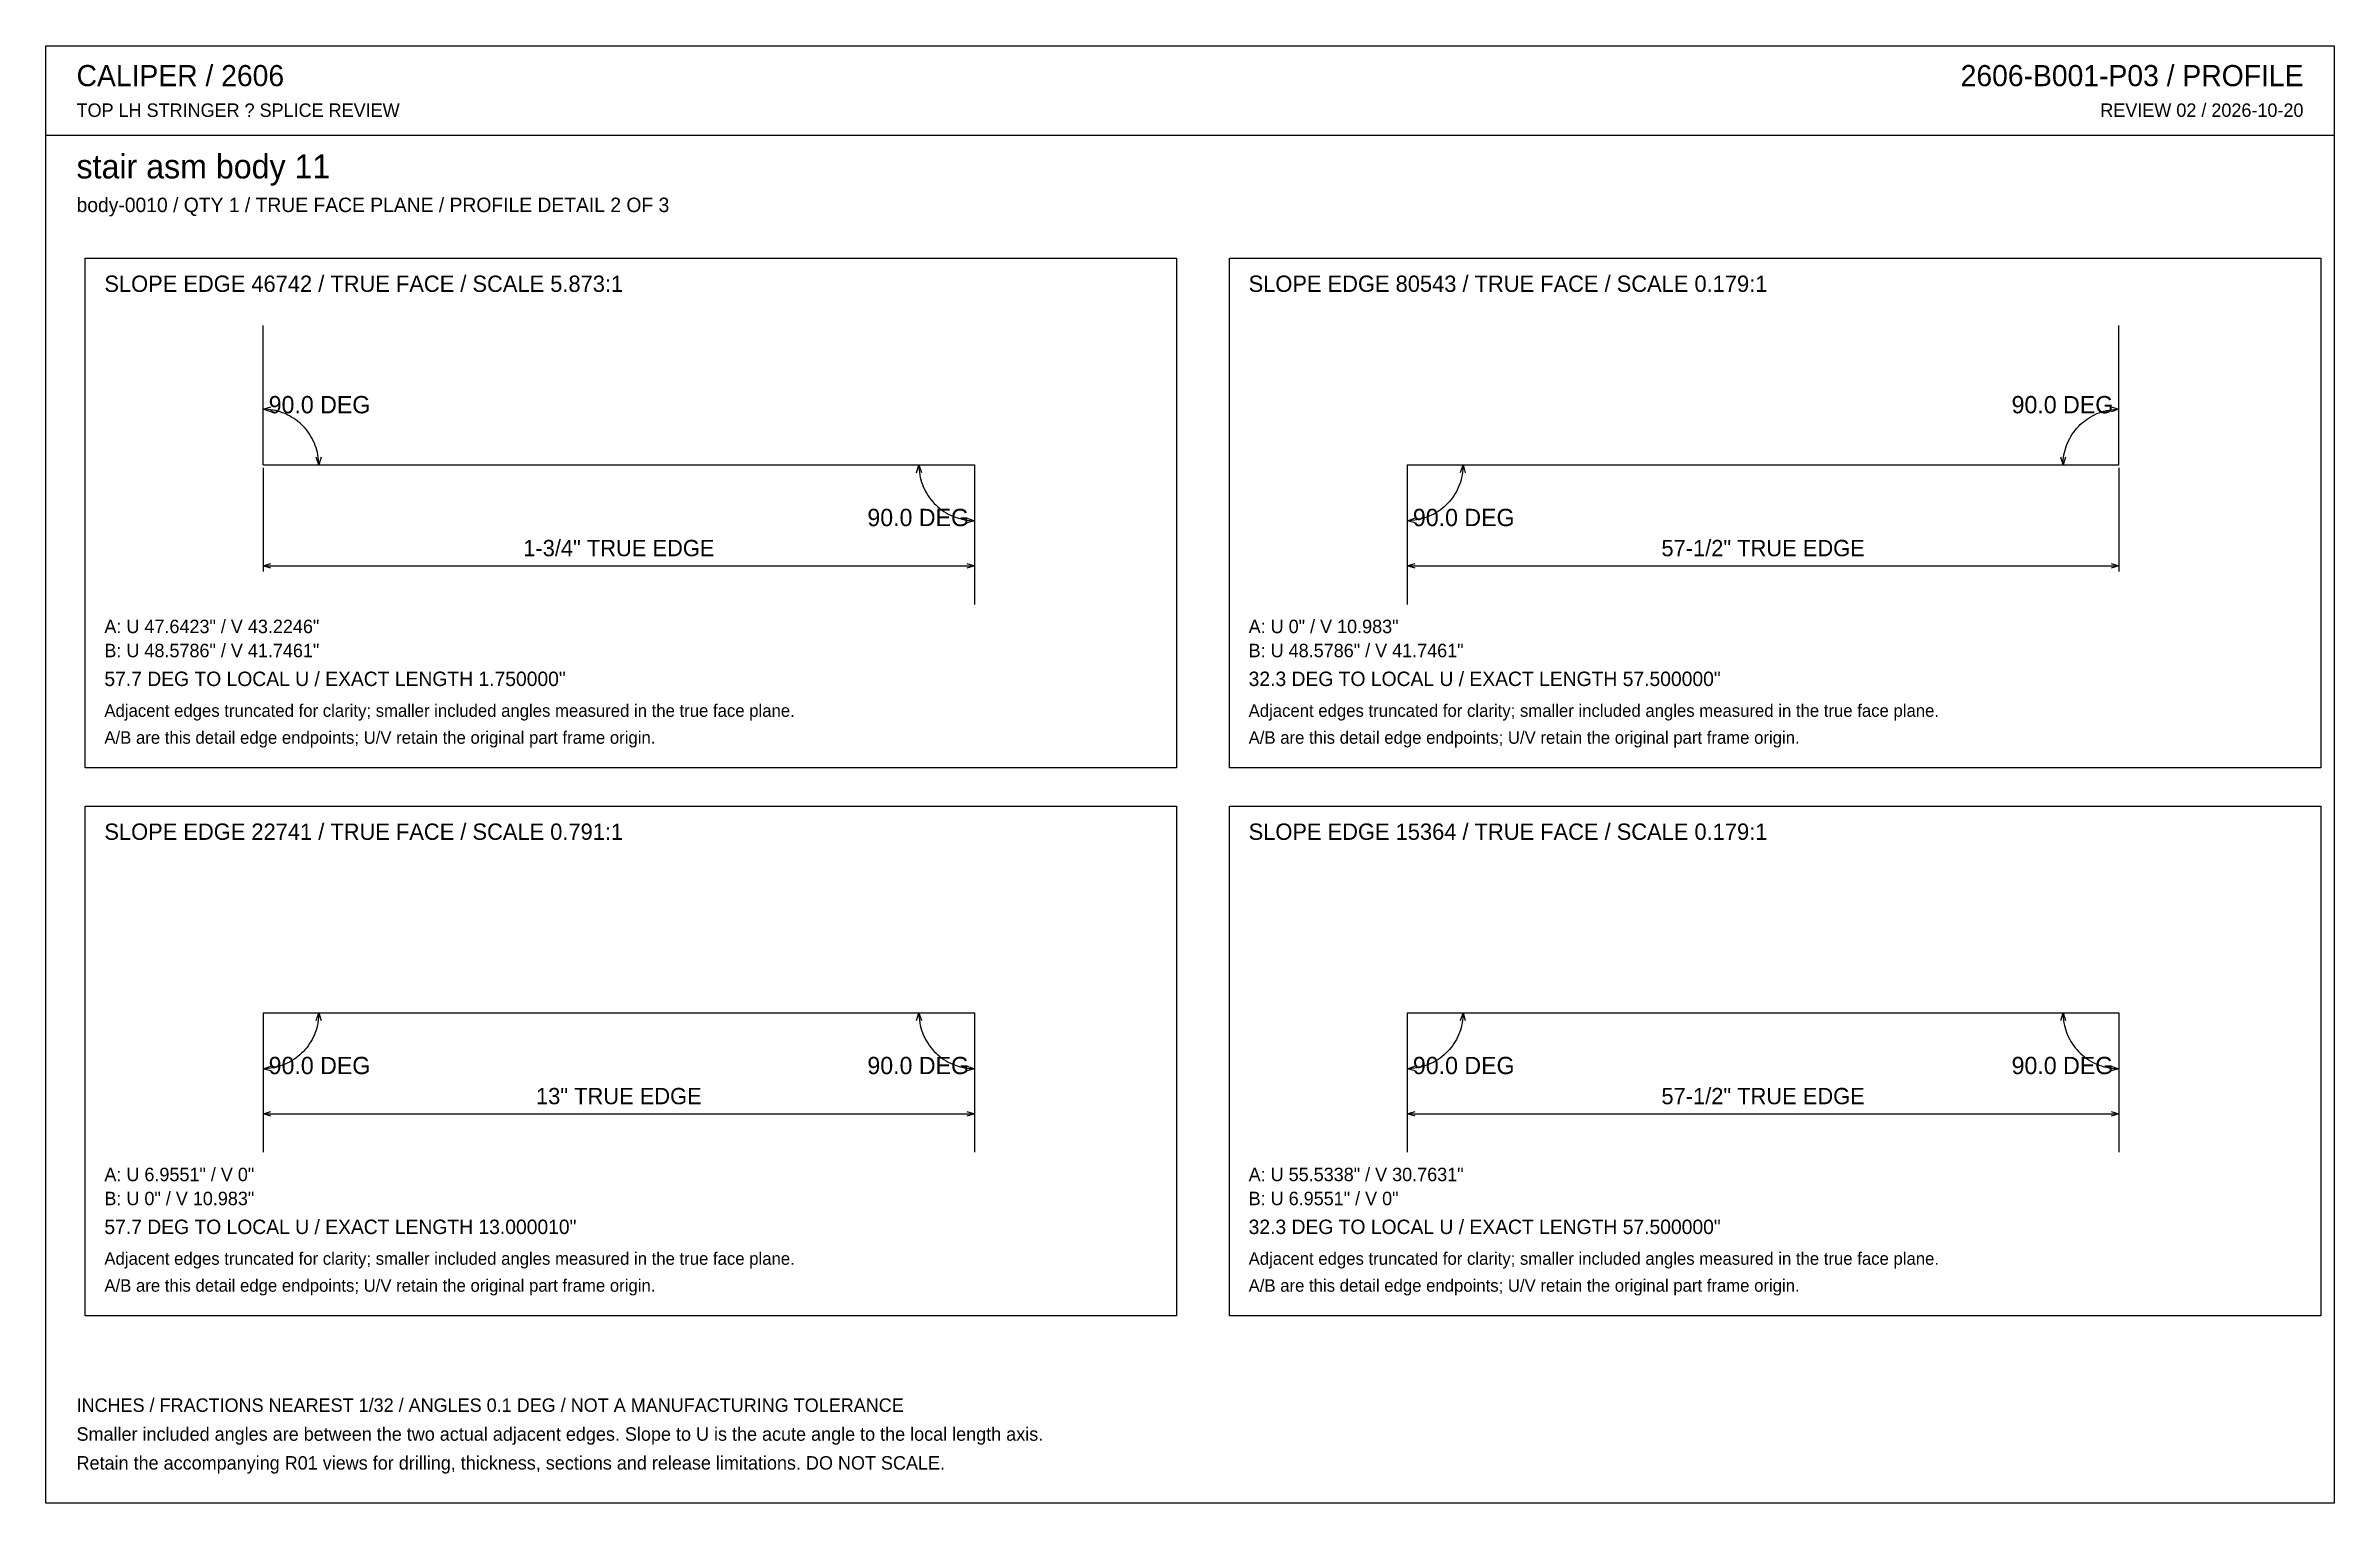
# Model space of a CAD drawing. Header units: inches. Extents: x 0.5 to 33.5, y 0.5 to 21.5.
import ezdxf
from ezdxf.enums import TextEntityAlignment as Align

# ---------------------------------------------------------------- set-up
doc = ezdxf.new("R2010")
doc.units = ezdxf.units.IN
doc.header["$MEASUREMENT"] = 0

msp = doc.modelspace()

# ---------------------------------------------------------------- linework, layer by layer
at = {"layer": 'ANNOTATION'}
for p, q in [((3.611, 16.278), (3.723, 16.31)), ((3.647, 16.277), (3.611, 16.278)), ((3.721, 16.241), (3.611, 16.278)), ((3.683, 16.275), (3.647, 16.277)), ((3.719, 16.27), (3.683, 16.275)), ((3.755, 16.265), (3.719, 16.27)), ((3.79, 16.258), (3.755, 16.265)), ((3.825, 16.249), (3.79, 16.258)), ((3.86, 16.238), (3.825, 16.249)), ((3.894, 16.226), (3.86, 16.238)), ((3.928, 16.213), (3.894, 16.226)), ((3.961, 16.198), (3.928, 16.213)), ((3.993, 16.182), (3.961, 16.198)), ((30.035, 16.182), (30.067, 16.198)), ((30.067, 16.198), (30.1, 16.213)), ((30.1, 16.213), (30.134, 16.226)), ((30.134, 16.226), (30.168, 16.238)), ((30.168, 16.238), (30.202, 16.249)), ((30.202, 16.249), (30.237, 16.258)), ((30.237, 16.258), (30.273, 16.265)), ((30.273, 16.265), (30.309, 16.27)), ((30.305, 16.31), (30.417, 16.278)), ((30.417, 16.278), (30.306, 16.241)), ((30.309, 16.27), (30.344, 16.275)), ((30.344, 16.275), (30.381, 16.277)), ((30.381, 16.277), (30.417, 16.278)), ((4.024, 16.164), (3.993, 16.182)), ((4.055, 16.145), (4.024, 16.164)), ((4.085, 16.124), (4.055, 16.145)), ((4.113, 16.102), (4.085, 16.124)), ((4.141, 16.079), (4.113, 16.102)), ((4.168, 16.054), (4.141, 16.079)), ((4.193, 16.029), (4.168, 16.054)), ((4.218, 16.002), (4.193, 16.029)), ((4.241, 15.974), (4.218, 16.002)), ((4.263, 15.946), (4.241, 15.974)), ((4.283, 15.916), (4.263, 15.946)), ((4.303, 15.885), (4.283, 15.916)), ((4.32, 15.854), (4.303, 15.885)), ((29.707, 15.854), (29.725, 15.885)), ((29.725, 15.885), (29.744, 15.916)), ((29.744, 15.916), (29.765, 15.946)), ((29.765, 15.946), (29.787, 15.974)), ((29.787, 15.974), (29.81, 16.002)), ((29.81, 16.002), (29.834, 16.029)), ((29.834, 16.029), (29.86, 16.054)), ((29.86, 16.054), (29.887, 16.079)), ((29.887, 16.079), (29.914, 16.102)), ((29.914, 16.102), (29.943, 16.124)), ((29.943, 16.124), (29.973, 16.145)), ((29.973, 16.145), (30.003, 16.164)), ((30.003, 16.164), (30.035, 16.182)), ((4.337, 15.822), (4.32, 15.854)), ((4.352, 15.789), (4.337, 15.822)), ((4.365, 15.755), (4.352, 15.789)), ((4.377, 15.721), (4.365, 15.755)), ((4.388, 15.687), (4.377, 15.721)), ((4.417, 15.472), (4.379, 15.583)), ((4.396, 15.651), (4.388, 15.687)), ((4.404, 15.616), (4.396, 15.651)), ((4.409, 15.58), (4.404, 15.616)), ((4.413, 15.544), (4.409, 15.58)), ((4.416, 15.508), (4.413, 15.544)), ((4.449, 15.584), (4.417, 15.472)), ((29.611, 15.472), (29.579, 15.584)), ((29.648, 15.583), (29.611, 15.472)), ((29.612, 15.508), (29.614, 15.544)), ((29.614, 15.544), (29.618, 15.58)), ((29.618, 15.58), (29.624, 15.616)), ((29.624, 15.616), (29.631, 15.651)), ((29.631, 15.651), (29.64, 15.687)), ((29.64, 15.687), (29.651, 15.721)), ((29.651, 15.721), (29.662, 15.755)), ((29.662, 15.755), (29.676, 15.789)), ((29.676, 15.789), (29.691, 15.822)), ((29.691, 15.822), (29.707, 15.854)), ((3.611, 15.431), (3.611, 13.931)), ((4.417, 15.472), (4.416, 15.508)), ((13.051, 15.36), (13.083, 15.472)), ((13.083, 15.472), (13.084, 15.436)), ((13.083, 15.472), (13.121, 15.362)), ((13.084, 15.436), (13.087, 15.4)), ((13.087, 15.4), (13.091, 15.364)), ((13.091, 15.364), (13.096, 15.328)), ((13.096, 15.328), (13.104, 15.293)), ((13.104, 15.293), (13.112, 15.258)), ((13.112, 15.258), (13.123, 15.223)), ((13.123, 15.223), (13.135, 15.189)), ((13.889, 15.431), (13.889, 13.931)), ((20.139, 15.431), (20.139, 13.931)), ((20.905, 15.223), (20.893, 15.189)), ((20.915, 15.258), (20.905, 15.223)), ((20.907, 15.362), (20.944, 15.472)), ((20.924, 15.293), (20.915, 15.258)), ((20.931, 15.328), (20.924, 15.293)), ((20.937, 15.364), (20.931, 15.328)), ((20.941, 15.4), (20.937, 15.364)), ((20.944, 15.436), (20.941, 15.4)), ((20.944, 15.472), (20.944, 15.436)), ((20.944, 15.472), (20.977, 15.36)), ((29.611, 15.472), (29.612, 15.508)), ((30.417, 15.431), (30.417, 13.931)), ((13.135, 15.189), (13.148, 15.156)), ((13.148, 15.156), (13.163, 15.123)), ((13.163, 15.123), (13.18, 15.09)), ((13.18, 15.09), (13.197, 15.059)), ((13.197, 15.059), (13.217, 15.028)), ((13.217, 15.028), (13.237, 14.999)), ((13.237, 14.999), (13.259, 14.97)), ((13.259, 14.97), (13.282, 14.942)), ((13.282, 14.942), (13.307, 14.916)), ((13.307, 14.916), (13.332, 14.89)), ((13.332, 14.89), (13.359, 14.866)), ((20.696, 14.89), (20.669, 14.866)), ((20.721, 14.916), (20.696, 14.89)), ((20.746, 14.942), (20.721, 14.916)), ((20.769, 14.97), (20.746, 14.942)), ((20.791, 14.999), (20.769, 14.97)), ((20.811, 15.028), (20.791, 14.999)), ((20.83, 15.059), (20.811, 15.028)), ((20.848, 15.09), (20.83, 15.059)), ((20.865, 15.123), (20.848, 15.09)), ((20.88, 15.156), (20.865, 15.123)), ((20.893, 15.189), (20.88, 15.156)), ((13.359, 14.866), (13.387, 14.842)), ((13.387, 14.842), (13.415, 14.821)), ((13.415, 14.821), (13.445, 14.8)), ((13.445, 14.8), (13.476, 14.781)), ((13.476, 14.781), (13.507, 14.763)), ((13.507, 14.763), (13.539, 14.746)), ((13.539, 14.746), (13.572, 14.731)), ((13.572, 14.731), (13.606, 14.718)), ((13.606, 14.718), (13.64, 14.706)), ((13.64, 14.706), (13.675, 14.696)), ((13.675, 14.696), (13.71, 14.687)), ((13.71, 14.687), (13.745, 14.68)), ((13.745, 14.68), (13.781, 14.674)), ((13.889, 14.667), (13.777, 14.634)), ((13.779, 14.704), (13.889, 14.667)), ((13.781, 14.674), (13.817, 14.67)), ((13.817, 14.67), (13.853, 14.667)), ((13.853, 14.667), (13.889, 14.667)), ((20.139, 14.667), (20.249, 14.704)), ((20.175, 14.667), (20.139, 14.667)), ((20.251, 14.634), (20.139, 14.667)), ((20.211, 14.67), (20.175, 14.667)), ((20.247, 14.674), (20.211, 14.67)), ((20.283, 14.68), (20.247, 14.674)), ((20.318, 14.687), (20.283, 14.68)), ((20.353, 14.696), (20.318, 14.687)), ((20.388, 14.706), (20.353, 14.696)), ((20.422, 14.718), (20.388, 14.706)), ((20.455, 14.731), (20.422, 14.718)), ((20.488, 14.746), (20.455, 14.731)), ((20.521, 14.763), (20.488, 14.746)), ((20.552, 14.781), (20.521, 14.763)), ((20.583, 14.8), (20.552, 14.781)), ((20.612, 14.821), (20.583, 14.8)), ((20.641, 14.842), (20.612, 14.821)), ((20.669, 14.866), (20.641, 14.842)), ((3.611, 14.014), (3.722, 14.049)), ((3.611, 14.014), (13.889, 14.014)), ((3.722, 13.979), (3.611, 14.014)), ((13.778, 14.049), (13.889, 14.014)), ((13.889, 14.014), (13.778, 13.979)), ((20.139, 14.014), (20.25, 14.049)), ((20.139, 14.014), (30.417, 14.014)), ((20.25, 13.979), (20.139, 14.014)), ((30.306, 14.049), (30.417, 14.014)), ((30.417, 14.014), (30.306, 13.979)), ((3.611, 7.514), (3.611, 6.014)), ((4.365, 7.273), (4.352, 7.239)), ((4.377, 7.307), (4.365, 7.273)), ((4.388, 7.341), (4.377, 7.307)), ((4.379, 7.445), (4.417, 7.556)), ((4.396, 7.376), (4.388, 7.341)), ((4.404, 7.412), (4.396, 7.376)), ((4.409, 7.447), (4.404, 7.412)), ((4.413, 7.483), (4.409, 7.447)), ((4.416, 7.519), (4.413, 7.483)), ((4.417, 7.556), (4.416, 7.519)), ((4.417, 7.556), (4.449, 7.444)), ((13.051, 7.444), (13.083, 7.556)), ((13.083, 7.556), (13.084, 7.519)), ((13.083, 7.556), (13.121, 7.445)), ((13.084, 7.519), (13.087, 7.483)), ((13.087, 7.483), (13.091, 7.447)), ((13.091, 7.447), (13.096, 7.412)), ((13.096, 7.412), (13.104, 7.376)), ((13.104, 7.376), (13.112, 7.341)), ((13.112, 7.341), (13.123, 7.307)), ((13.123, 7.307), (13.135, 7.273)), ((13.135, 7.273), (13.148, 7.239)), ((13.889, 7.514), (13.889, 6.014)), ((20.139, 7.514), (20.139, 6.014)), ((20.893, 7.273), (20.88, 7.239)), ((20.905, 7.307), (20.893, 7.273)), ((20.915, 7.341), (20.905, 7.307)), ((20.907, 7.445), (20.944, 7.556)), ((20.924, 7.376), (20.915, 7.341)), ((20.931, 7.412), (20.924, 7.376)), ((20.937, 7.447), (20.931, 7.412)), ((20.941, 7.483), (20.937, 7.447)), ((20.944, 7.519), (20.941, 7.483)), ((20.944, 7.556), (20.944, 7.519)), ((20.944, 7.556), (20.977, 7.444)), ((29.579, 7.444), (29.611, 7.556)), ((29.611, 7.556), (29.612, 7.519)), ((29.611, 7.556), (29.648, 7.445)), ((29.612, 7.519), (29.614, 7.483)), ((29.614, 7.483), (29.618, 7.447)), ((29.618, 7.447), (29.624, 7.412)), ((29.624, 7.412), (29.631, 7.376)), ((29.631, 7.376), (29.64, 7.341)), ((29.64, 7.341), (29.651, 7.307)), ((29.651, 7.307), (29.662, 7.273)), ((29.662, 7.273), (29.676, 7.239)), ((30.417, 7.514), (30.417, 6.014)), ((4.141, 6.949), (4.113, 6.926)), ((4.168, 6.973), (4.141, 6.949)), ((4.193, 6.999), (4.168, 6.973)), ((4.218, 7.026), (4.193, 6.999)), ((4.241, 7.053), (4.218, 7.026)), ((4.263, 7.082), (4.241, 7.053)), ((4.283, 7.112), (4.263, 7.082)), ((4.303, 7.142), (4.283, 7.112)), ((4.32, 7.174), (4.303, 7.142)), ((4.337, 7.206), (4.32, 7.174)), ((4.352, 7.239), (4.337, 7.206)), ((13.148, 7.239), (13.163, 7.206)), ((13.163, 7.206), (13.18, 7.174)), ((13.18, 7.174), (13.197, 7.142)), ((13.197, 7.142), (13.217, 7.112)), ((13.217, 7.112), (13.237, 7.082)), ((13.237, 7.082), (13.259, 7.053)), ((13.259, 7.053), (13.282, 7.026)), ((13.282, 7.026), (13.307, 6.999)), ((13.307, 6.999), (13.332, 6.973)), ((13.332, 6.973), (13.359, 6.949)), ((13.359, 6.949), (13.387, 6.926)), ((20.669, 6.949), (20.641, 6.926)), ((20.696, 6.973), (20.669, 6.949)), ((20.721, 6.999), (20.696, 6.973)), ((20.746, 7.026), (20.721, 6.999)), ((20.769, 7.053), (20.746, 7.026)), ((20.791, 7.082), (20.769, 7.053)), ((20.811, 7.112), (20.791, 7.082)), ((20.83, 7.142), (20.811, 7.112)), ((20.848, 7.174), (20.83, 7.142)), ((20.865, 7.206), (20.848, 7.174)), ((20.88, 7.239), (20.865, 7.206)), ((29.676, 7.239), (29.691, 7.206)), ((29.691, 7.206), (29.707, 7.174)), ((29.707, 7.174), (29.725, 7.142)), ((29.725, 7.142), (29.744, 7.112)), ((29.744, 7.112), (29.765, 7.082)), ((29.765, 7.082), (29.787, 7.053)), ((29.787, 7.053), (29.81, 7.026)), ((29.81, 7.026), (29.834, 6.999)), ((29.834, 6.999), (29.86, 6.973)), ((29.86, 6.973), (29.887, 6.949)), ((29.887, 6.949), (29.914, 6.926)), ((3.611, 6.75), (3.721, 6.787)), ((3.647, 6.751), (3.611, 6.75)), ((3.723, 6.718), (3.611, 6.75)), ((3.683, 6.753), (3.647, 6.751)), ((3.719, 6.757), (3.683, 6.753)), ((3.755, 6.763), (3.719, 6.757)), ((3.79, 6.77), (3.755, 6.763)), ((3.825, 6.779), (3.79, 6.77)), ((3.86, 6.789), (3.825, 6.779)), ((3.894, 6.801), (3.86, 6.789)), ((3.928, 6.815), (3.894, 6.801)), ((3.961, 6.83), (3.928, 6.815)), ((3.993, 6.846), (3.961, 6.83)), ((4.024, 6.864), (3.993, 6.846)), ((4.055, 6.883), (4.024, 6.864)), ((4.085, 6.904), (4.055, 6.883)), ((4.113, 6.926), (4.085, 6.904)), ((13.387, 6.926), (13.415, 6.904)), ((13.415, 6.904), (13.445, 6.883)), ((13.445, 6.883), (13.476, 6.864)), ((13.476, 6.864), (13.507, 6.846)), ((13.507, 6.846), (13.539, 6.83)), ((13.539, 6.83), (13.572, 6.815)), ((13.572, 6.815), (13.606, 6.801)), ((13.606, 6.801), (13.64, 6.789)), ((13.64, 6.789), (13.675, 6.779)), ((13.675, 6.779), (13.71, 6.77)), ((13.71, 6.77), (13.745, 6.763)), ((13.745, 6.763), (13.781, 6.757)), ((13.889, 6.75), (13.777, 6.718)), ((13.779, 6.787), (13.889, 6.75)), ((13.781, 6.757), (13.817, 6.753)), ((13.817, 6.753), (13.853, 6.751)), ((13.853, 6.751), (13.889, 6.75)), ((20.139, 6.75), (20.249, 6.787)), ((20.175, 6.751), (20.139, 6.75)), ((20.251, 6.718), (20.139, 6.75)), ((20.211, 6.753), (20.175, 6.751)), ((20.247, 6.757), (20.211, 6.753)), ((20.283, 6.763), (20.247, 6.757)), ((20.318, 6.77), (20.283, 6.763)), ((20.353, 6.779), (20.318, 6.77)), ((20.388, 6.789), (20.353, 6.779)), ((20.422, 6.801), (20.388, 6.789)), ((20.455, 6.815), (20.422, 6.801)), ((20.488, 6.83), (20.455, 6.815)), ((20.521, 6.846), (20.488, 6.83)), ((20.552, 6.864), (20.521, 6.846)), ((20.583, 6.883), (20.552, 6.864)), ((20.612, 6.904), (20.583, 6.883)), ((20.641, 6.926), (20.612, 6.904)), ((29.914, 6.926), (29.943, 6.904)), ((29.943, 6.904), (29.973, 6.883)), ((29.973, 6.883), (30.003, 6.864)), ((30.003, 6.864), (30.035, 6.846)), ((30.035, 6.846), (30.067, 6.83)), ((30.067, 6.83), (30.1, 6.815)), ((30.1, 6.815), (30.134, 6.801)), ((30.134, 6.801), (30.168, 6.789)), ((30.168, 6.789), (30.202, 6.779)), ((30.202, 6.779), (30.237, 6.77)), ((30.237, 6.77), (30.273, 6.763)), ((30.273, 6.763), (30.309, 6.757)), ((30.417, 6.75), (30.305, 6.718)), ((30.306, 6.787), (30.417, 6.75)), ((30.309, 6.757), (30.344, 6.753)), ((30.344, 6.753), (30.381, 6.751)), ((30.381, 6.751), (30.417, 6.75)), ((3.611, 6.097), (3.722, 6.132)), ((3.611, 6.097), (13.889, 6.097)), ((3.722, 6.062), (3.611, 6.097)), ((13.778, 6.132), (13.889, 6.097)), ((13.889, 6.097), (13.778, 6.062)), ((20.139, 6.097), (20.25, 6.132)), ((20.139, 6.097), (30.417, 6.097)), ((20.25, 6.062), (20.139, 6.097)), ((30.306, 6.132), (30.417, 6.097)), ((30.417, 6.097), (30.306, 6.062))]:
    msp.add_line(p, q, dxfattribs=at)
at = {"layer": 'OUTLINE'}
for p, q in [((0.472, 21.528), (33.528, 21.528)), ((0.472, 0.472), (0.472, 21.528)), ((33.528, 21.528), (33.528, 0.472)), ((0.472, 20.236), (33.528, 20.236)), ((1.042, 18.458), (16.806, 18.458)), ((1.042, 11.097), (1.042, 18.458)), ((16.806, 18.458), (16.806, 11.097)), ((17.569, 18.458), (33.333, 18.458)), ((17.569, 11.097), (17.569, 18.458)), ((33.333, 18.458), (33.333, 11.097)), ((3.611, 15.472), (3.611, 17.486)), ((30.417, 15.472), (30.417, 17.486)), ((3.611, 15.472), (13.889, 15.472)), ((13.889, 15.472), (13.889, 13.458)), ((20.139, 15.472), (30.417, 15.472)), ((20.139, 15.472), (20.139, 13.458)), ((16.806, 11.097), (1.042, 11.097)), ((33.333, 11.097), (17.569, 11.097)), ((1.042, 10.542), (16.806, 10.542)), ((1.042, 3.181), (1.042, 10.542)), ((16.806, 10.542), (16.806, 3.181)), ((17.569, 10.542), (33.333, 10.542)), ((17.569, 3.181), (17.569, 10.542)), ((33.333, 10.542), (33.333, 3.181)), ((3.611, 7.556), (13.889, 7.556)), ((3.611, 7.556), (3.611, 5.542)), ((13.889, 7.556), (13.889, 5.542)), ((20.139, 7.556), (30.417, 7.556)), ((20.139, 7.556), (20.139, 5.542)), ((30.417, 7.556), (30.417, 5.542)), ((16.806, 3.181), (1.042, 3.181)), ((33.333, 3.181), (17.569, 3.181)), ((33.528, 0.472), (0.472, 0.472))]:
    msp.add_line(p, q, dxfattribs=at)

# ---------------------------------------------------------------- texts
at = {"layer": 'ANNOTATION'}
for s, height, p in [('CALIPER / 2606', 0.30556, (0.917, 20.944)), ('TOP LH STRINGER ? SPLICE REVIEW', 0.19444, (0.917, 20.5)), ('stair asm body 11', 0.34722, (0.917, 19.611)), ('body-0010 / QTY 1 / TRUE FACE PLANE / PROFILE DETAIL 2 OF 3', 0.20833, (0.917, 19.125)), ('SLOPE EDGE 46742 / TRUE FACE / SCALE 5.873:1', 0.23611, (1.319, 17.972)), ('SLOPE EDGE 80543 / TRUE FACE / SCALE 0.179:1', 0.23611, (17.847, 17.972)), ('A: U 47.6423" / V 43.2246"', 0.19444, (1.319, 13.042)), ('A: U 0" / V 10.983"', 0.19444, (17.847, 13.042)), ('B: U 48.5786" / V 41.7461"', 0.19444, (1.319, 12.694)), ('B: U 48.5786" / V 41.7461"', 0.19444, (17.847, 12.694)), ('57.7 DEG TO LOCAL U / EXACT LENGTH 1.750000"', 0.20833, (1.319, 12.278)), ('32.3 DEG TO LOCAL U / EXACT LENGTH 57.500000"', 0.20833, (17.847, 12.278)), ('Adjacent edges truncated for clarity; smaller included angles measured in the true face plane.', 0.18056, (1.319, 11.833)), ('Adjacent edges truncated for clarity; smaller included angles measured in the true face plane.', 0.18056, (17.847, 11.833)), ('A/B are this detail edge endpoints; U/V retain the original part frame origin.', 0.18056, (1.319, 11.444)), ('A/B are this detail edge endpoints; U/V retain the original part frame origin.', 0.18056, (17.847, 11.444)), ('SLOPE EDGE 22741 / TRUE FACE / SCALE 0.791:1', 0.23611, (1.319, 10.056)), ('SLOPE EDGE 15364 / TRUE FACE / SCALE 0.179:1', 0.23611, (17.847, 10.056)), ('A: U 6.9551" / V 0"', 0.19444, (1.319, 5.125)), ('A: U 55.5338" / V 30.7631"', 0.19444, (17.847, 5.125)), ('B: U 0" / V 10.983"', 0.19444, (1.319, 4.778)), ('B: U 6.9551" / V 0"', 0.19444, (17.847, 4.778)), ('57.7 DEG TO LOCAL U / EXACT LENGTH 13.000010"', 0.20833, (1.319, 4.361)), ('32.3 DEG TO LOCAL U / EXACT LENGTH 57.500000"', 0.20833, (17.847, 4.361)), ('Adjacent edges truncated for clarity; smaller included angles measured in the true face plane.', 0.18056, (1.319, 3.917)), ('Adjacent edges truncated for clarity; smaller included angles measured in the true face plane.', 0.18056, (17.847, 3.917)), ('A/B are this detail edge endpoints; U/V retain the original part frame origin.', 0.18056, (1.319, 3.528)), ('A/B are this detail edge endpoints; U/V retain the original part frame origin.', 0.18056, (17.847, 3.528)), ('INCHES / FRACTIONS NEAREST 1/32 / ANGLES 0.1 DEG / NOT A MANUFACTURING TOLERANCE', 0.19444, (0.917, 1.792)), ('Smaller included angles are between the two actual adjacent edges. Slope to U is the acute angle to the local length axis.', 0.194444, (0.917, 1.375)), ('Retain the accompanying R01 views for drilling, thickness, sections and release limitations. DO NOT SCALE.', 0.194444, (0.917, 0.958))]:
    msp.add_text(s, height=height, dxfattribs=at).set_placement(p)
for s, height, p in [('2606-B001-P03 / PROFILE', 0.30556, (33.083, 20.944)), ('REVIEW 02 / 2026-10-20', 0.19444, (33.083, 20.5))]:
    msp.add_text(s, height=height, dxfattribs=at).set_placement(p, align=Align.RIGHT)
for s, height, p in [('90.0 DEG', 0.25, (4.426, 16.218)), ('90.0 DEG', 0.25, (29.602, 16.218)), ('90.0 DEG', 0.25, (13.074, 14.588)), ('90.0 DEG', 0.25, (20.954, 14.588)), ('1-3/4" TRUE EDGE', 0.23611, (8.75, 14.153)), ('57-1/2" TRUE EDGE', 0.23611, (25.278, 14.153)), ('90.0 DEG', 0.25, (4.426, 6.671)), ('90.0 DEG', 0.25, (13.074, 6.671)), ('90.0 DEG', 0.25, (20.954, 6.671)), ('90.0 DEG', 0.25, (29.602, 6.671)), ('13" TRUE EDGE', 0.23611, (8.75, 6.236)), ('57-1/2" TRUE EDGE', 0.23611, (25.278, 6.236))]:
    msp.add_text(s, height=height, dxfattribs=at).set_placement(p, align=Align.CENTER)

doc.saveas('drawing.dxf')
